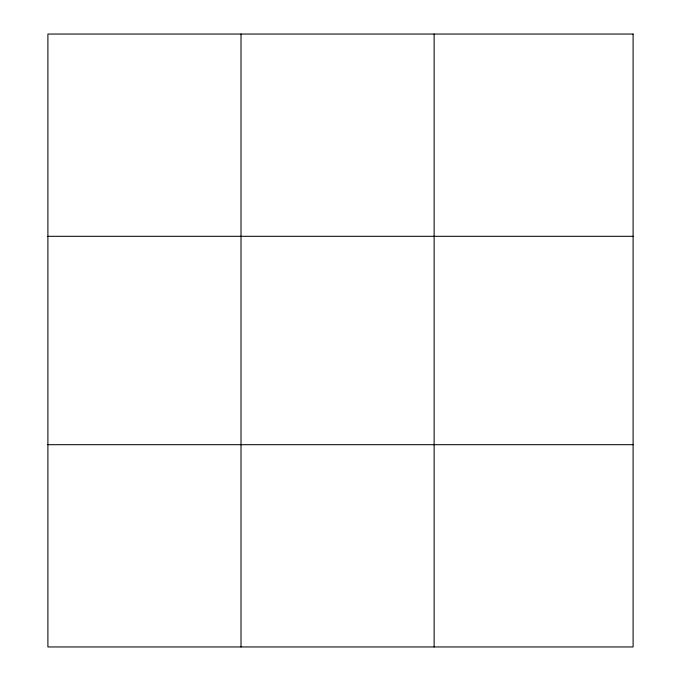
<?xml version="1.0" encoding="UTF-8"?>
<svg xmlns="http://www.w3.org/2000/svg" width="681" height="681" viewBox="0 0 681 681"><rect width="100%" height="100%" fill="white"/><g stroke="black" fill="none" stroke-linecap="round" stroke-linejoin="round"><path stroke-width="1.02" d="M241.014 646.95L241.014 34.05M434.129 646.95L434.129 34.05M47.9 236.307L633.1 236.307M47.9 444.693L633.1 444.693M633.1 34.05L633.1 646.95L47.9 646.95L47.9 34.05L633.1 34.05"/></g></svg>
